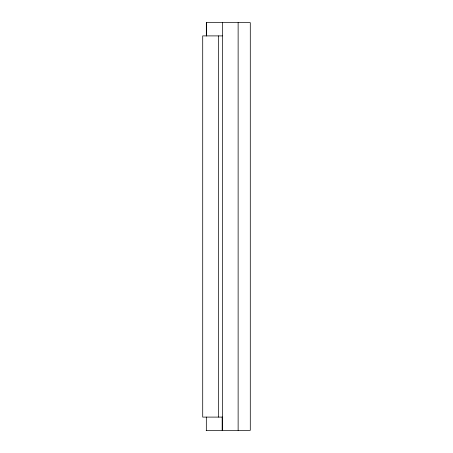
<?xml version="1.0" encoding="UTF-8"?>
<svg xmlns="http://www.w3.org/2000/svg" width="453" height="453" viewBox="0 0 453 453"><rect width="100%" height="100%" fill="white"/><g stroke="black" fill="none" stroke-linecap="round" stroke-linejoin="round"><path stroke-width="0.68" d="M206.319 35.9L206.325 22.65L250.288 22.65L250.288 430.35L206.149 430.35M222.383 35.9L202.712 35.9L202.712 417.1L222.383 417.1M238.131 22.65L238.131 430.35M222.383 22.65L222.383 430.35M222.168 417.1L222.168 430.35M218.374 35.9L218.374 417.1M206.494 22.65L206.494 35.9M206.325 417.1L206.325 430.35"/></g></svg>
